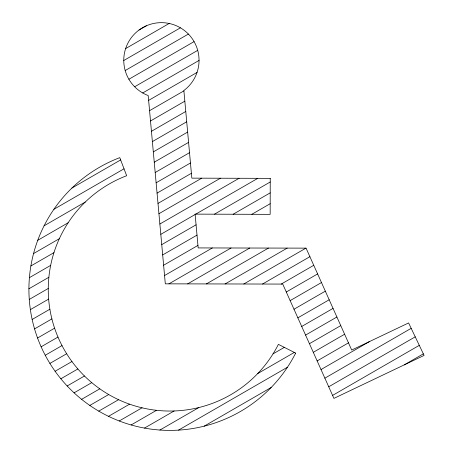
<?xml version="1.0" encoding="UTF-8"?>
<svg xmlns="http://www.w3.org/2000/svg" width="453" height="453" viewBox="0 0 453 453"><rect width="100%" height="100%" fill="white"/><g stroke="black" fill="none" stroke-linecap="round" stroke-linejoin="round"><path stroke-width="0.68" d="M139.026 30.023L146.376 25.781M125.617 48.607L169.173 23.46M123.76 60.526L180.424 27.809M125.181 70.549L188.391 34.054M128.884 79.252L194.082 41.608M134.643 86.772L197.712 50.357M142.701 92.967L199.048 60.43M148.629 100.385L197.038 72.44M149.569 110.685L183.895 90.866M150.504 120.991L184.835 101.172M151.444 131.296L185.77 111.472M71.902 188.063L120.645 159.92M152.378 141.596L186.71 121.778M53.884 209.303L124.026 168.81M153.312 151.902L187.644 132.078M44.077 225.815L85.294 202.015M154.252 162.202L188.578 142.384M37.741 240.316L68.143 222.763M155.186 172.508L189.518 152.684M33.545 253.584L59.337 238.691M156.126 182.808L190.453 162.989M30.878 265.968L53.947 252.649M157.061 193.114L191.393 173.289M29.405 277.661L50.651 265.39M157.995 203.414L201.727 178.171M28.913 288.788L48.862 277.27M158.935 213.72L220.418 178.222M29.269 299.427L48.256 288.459M159.869 224.02L239.105 178.278M30.368 309.631L48.641 299.088M160.809 234.326L195.135 214.507M195.792 214.127L257.797 178.329M32.152 319.45L49.875 309.212M161.744 244.626L196.075 224.807M214.479 214.184L270.226 181.993M34.558 328.906L51.88 318.901M162.684 254.931L197.01 235.113M233.165 214.241L270.209 192.853M37.554 338.017L54.598 328.176M163.618 265.231L197.95 245.413M251.851 214.292L270.186 203.708M41.121 346.8L57.978 337.072M164.552 275.537L212.327 247.955M45.238 355.265L62.004 345.588M168.929 283.855L231.047 247.989M49.898 363.419L66.659 353.748M187.65 283.889L249.767 248.029M55.102 371.262L71.942 361.539M206.37 283.929L268.482 248.063M60.861 378.782L77.871 368.957M225.09 283.963L287.202 248.102M67.174 385.979L84.462 376.001M243.805 283.997L305.922 248.136M74.082 392.836L91.749 382.632M262.525 284.037L309.892 256.687M81.614 399.331L99.802 388.827M281.245 284.071L313.753 265.305M89.813 405.441L108.697 394.535M286.285 292.009L317.61 273.923M98.748 411.126L118.556 399.688M290.141 300.622L321.471 282.536M108.516 416.33L129.569 404.172M294.003 309.24L325.328 291.154M119.241 420.979L142.038 407.819M297.859 317.853L329.184 299.767M131.132 424.959L156.506 410.31M301.721 326.471L333.046 308.385M144.501 428.085L174.133 410.973M273.04 353.872L284.32 347.36M305.577 335.09L336.902 317.004M159.903 430.039L198.844 407.553M257.723 373.561L294.325 352.428M309.433 343.702L340.764 325.616M178.527 430.124L287.429 367.253M313.295 352.321L344.62 334.235M204.19 426.154L271.16 387.491M317.151 360.933L348.482 342.847M321.013 369.552L369.359 341.641M324.869 378.17L411.182 328.334M328.731 386.783L415.231 336.839M332.587 395.401L419.285 345.345M404.229 364.88L423.34 353.85M270.237 178.363L270.164 214.348L195.101 214.127L198.176 247.927L306.064 248.136L351.704 350.05L408.606 322.938L424.087 355.418L333.923 398.385L282.734 284.076L165.311 283.844L148.193 95.543A37.644 37.644 0 0 1 129.303 40.634A37.644 37.644 0 0 1 186.8 32.508A37.644 37.644 0 0 1 183.867 90.504L191.834 178.142L270.237 178.363M295.662 353.108L278.402 344.365A121.636 121.636 0 0 1 79.473 370.775A121.636 121.636 0 0 1 126.653 175.724L119.779 157.644A140.979 140.979 0 0 0 65.096 383.714A140.979 140.979 0 0 0 295.662 353.108"/></g></svg>
